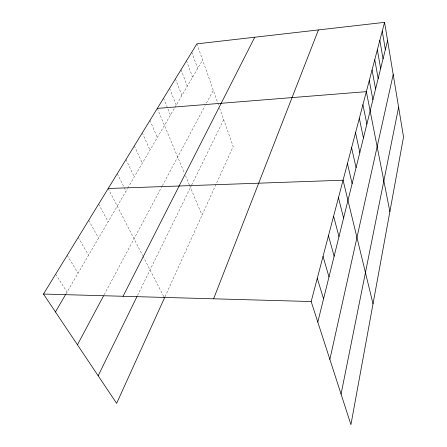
<?xml version="1.0" encoding="UTF-8"?>
<svg xmlns="http://www.w3.org/2000/svg" width="447" height="447" viewBox="0 0 447 447"><rect width="100%" height="100%" fill="white"/><g stroke="black" fill="none" stroke-linecap="round" stroke-linejoin="round"><path stroke-width="0.34" stroke-dasharray="2.23 1.68" d="M165.027 296.707L233.183 146.51L219.611 108.124M137.531 295.45L191.366 185.617M191.674 184.991L223.69 119.667M104.168 294.735L162.026 186.365M162.35 185.756L205.195 105.514M206.464 103.134L213.314 90.311M65.988 293.886L127.361 188.818M127.708 188.221L174.531 108.057M174.878 107.47L202.597 60.01M55.646 274.19L67.044 292.081M67.212 255.332L78.074 273.201M78.208 237.396L88.573 255.226M88.679 220.321L98.58 238.095M98.664 204.039L108.129 221.746M108.191 188.505L142.649 255.544M142.962 256.153L163.529 296.171M117.287 173.671L123.875 186.969M124.177 187.572L125.97 191.199M125.993 159.478L134.318 176.906M134.323 145.895L142.314 163.216M142.302 132.876L149.985 150.086M149.957 120.394L157.344 137.486M157.305 108.414L184.427 173.129M185.494 175.665L189.411 185.008M189.668 185.628L202.038 215.141M163.552 98.228L170.43 115.08M169.586 88.394L176.241 105.129M175.414 78.884L181.862 95.507M181.052 69.693L187.299 86.198M186.5 60.803L192.562 77.191M191.78 52.198L197.658 68.464M196.892 43.862L218.689 105.514"/><path stroke-width="0.67" d="M341.067 394.103L398.612 107.235M329.858 359.405L393.204 74.52M317.8 322.08L387.588 40.543M384.576 22.35L403.529 136.978L350.934 424.65L311.168 301.535L384.576 22.35L196.892 43.862L43.471 294.048L116.633 403.356L164.457 297.97L163.837 296.769M213.61 298.808L318.426 29.932M98.167 375.759L136.933 296.668M123.059 296.272L254.751 37.23M77.437 344.799L103.525 295.931M55.445 311.939L65.636 294.489M157.305 108.414L366.356 91.641L389.879 211.649M108.191 188.505L343.067 180.208L373.016 303.865M43.471 294.048L311.168 301.535M317.275 278.291L323.561 298.847M323.036 256.394L328.992 276.933M328.467 235.737L334.127 256.22M333.602 216.214L338.982 236.619M338.463 197.73L343.592 218.041M347.442 163.574L352.113 183.644M351.599 147.767L356.069 167.698M355.555 132.72L359.835 152.5M359.327 118.382L363.428 138.006M362.925 104.704L366.858 124.165M369.267 80.589L372.915 99.726M372.06 69.956L375.592 88.936M374.754 59.719L378.168 78.543M377.346 49.863L380.648 68.531M379.844 40.359L383.045 58.87M382.252 31.195L385.353 49.544"/></g></svg>
